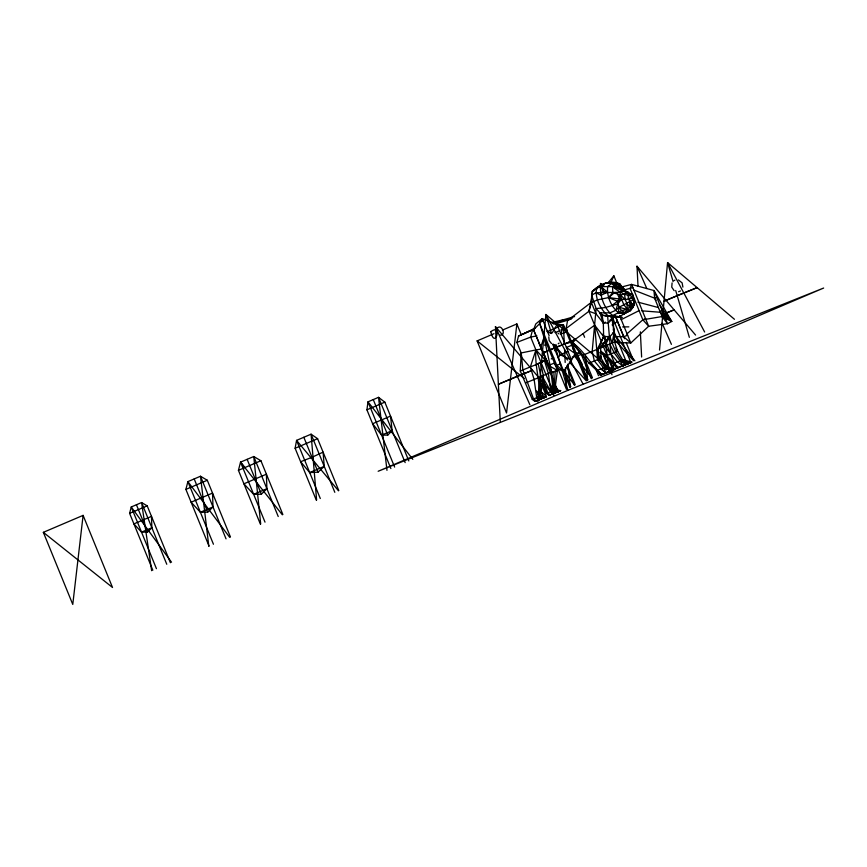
<?xml version="1.0" encoding="UTF-8"?>
<svg xmlns="http://www.w3.org/2000/svg" width="867" height="867" viewBox="0 0 867 867"><rect width="100%" height="100%" fill="white"/><g stroke="black" fill="none" stroke-linecap="round" stroke-linejoin="round"><path stroke-width="1.3" d="M599.899 348.057L609.783 344.058L614.139 352.674L620.003 360.867L628.337 363.576L622.658 365.874L617.521 361.875L610.899 353.996L607.615 315.935L613.977 316.954L619.125 316.726L630.342 310.538C633.929 307.07 635.944 301.553 633.159 296.969L632.563 294.13L629.312 294.292L628.055 295.322L628.467 298.974L631.642 304.111C631.783 316.618 636.757 292.667 632.466 307.839L629.865 307.189L626.852 303.472L625.248 299.527L624.543 294.151L626.277 292.678L628.51 292.45L630.905 294.097M534.787 328.43L518.553 336.017L516.895 342.4L521.197 352.945L520.265 370.968L532.305 399.438L538.873 396.815L544.032 397.682L539.036 399.698C541.019 382.715 534.419 366.795 535.925 349.932L542.2 348.902M592.313 294.867L592.367 291.247C599.433 284.452 609.804 279.673 619.482 283.65L625.757 291.214M565.121 343.809L571.581 341.999L594.654 325.201L597.623 359.718L603.465 367.911L611.82 370.621L606.141 372.918L600.983 368.941L594.383 361.04L592.172 351.514L596.128 308.609L591.662 295.203L592.367 291.247L600.885 284.864L604.136 284.409M632.238 297.359L633.159 296.969L632.932 298.346L625.248 299.527L621.596 299.245L617.683 303.883L605.513 307.503L596.128 308.609L602.164 315.252C598.718 314.786 640.637 320.302 612.655 315.566C603.313 307.666 599.671 295.333 600.517 283.476L603.118 284.842M623.915 313.16L624.175 313.8L618.334 312.77C611.062 306.246 606.575 296.471 607.659 286.619L611.777 283.401L616.903 282.685L618.485 284.181M560.916 329.969L566.086 328.528L588.964 311.264L591.424 302.529L591.662 295.203L595.824 292.775L620.371 292.287L622.517 291.366M542.623 398.213L539.718 396.447L545.245 397.162L542.016 398.473L539.718 396.447L541.062 376.701L538.19 363.728M555.465 391.732L553.937 390.388L555.281 370.632M548.768 336.873L549.179 340.601L551.477 343.56M537.854 401.941L545.896 314.472L612.774 371.184M659.527 350.04L667.568 262.571L734.457 319.284M83.102 515.377L72.774 604.429L43.35 532.338L83.102 515.377L112.515 587.479L43.35 532.338M502.394 330.11L516.873 323.933L506.545 412.985L477.121 340.894L494.017 333.687M682.893 287.118L682.134 282.902L678.471 279.954M603.909 285.308L596.55 288.256C594.751 298.508 600.463 308.955 607.81 315.87L612.655 315.566L618.334 312.77L619.06 307.276L617.553 301.25L619.526 298.877L620.371 292.287L622.181 290.553L624.663 290.456L628.51 292.45L626.527 292.277M540.802 362.298L545.213 359.989L535.925 349.932L530.322 366.99L534.137 379.562L536.716 397.693L539.036 399.698L541.42 398.733L538.873 396.815L540.575 396.089L543.316 375.736L540.672 362.666L545.213 359.989L558.25 391.938M542.287 382.737L546.524 393.38L554.793 390.02L557.535 369.678M390.887 468.559L366.914 409.809L367.998 401.833L378.532 397.335L384.84 402.158L408.812 460.919M574.149 341.565L571.581 341.999L589.007 363.154L596.843 370.567L601.004 368.919L606.141 372.918L612.969 370.068L588.964 311.264L591.554 298.476M596.843 370.567L600.679 375.075L615.353 369.114L606.206 366.752L604.808 367.348L599.357 358.971L598.165 349.011L603.649 336.602L603.313 323.055L596.03 313.821L591.424 302.529L591.771 299.949M601.676 288.678L600.842 286.619L612.536 286.609C618.42 291.691 625.421 295.419 633.203 296.395L632.932 298.346L634.167 303.103L632.466 307.839M565.457 332.072L567.538 320.638L590.048 303.287M600.723 351.59L613.381 363.511L620.035 360.856L626.83 364.151L631.848 362.07L622.712 359.707L619.948 360.889L628.337 363.576L626.83 364.151L621.368 360.282L615.863 351.937L612.2 343.029L614.183 332.104L612.579 317.55L631.003 362.861M316.314 500.194L295.116 448.261L296.568 440.371L311.09 434.183L317.593 438.669L338.791 490.603M152.809 570.215L129.606 513.351L131.253 506.967L141.592 502.557L147.195 505.851L170.398 562.716M209.034 546.112L185.885 489.389L187.89 481.618L200.483 476.243L207.3 480.264L230.449 536.987M260.382 524.134L238.425 470.326L240.538 462.154L253.749 456.519L260.913 460.735L282.87 514.543M532.696 329.33L530.691 337.1L553.84 393.824M549.147 335.637L542.189 318.579L539.707 323.554L556.787 365.397L557.579 370.588L551.683 372.604L533.53 329.796L535.763 323.965L542.189 318.579L557.015 324.464L563.409 324.757L560.938 334.077L566.335 331.92M611.668 315.382L611.842 319.414L608.309 323.023L603.313 323.055L599.964 312.965L610.054 312.792L615.982 310.267L617.683 303.883M672.077 282.945L671.762 287.15L674.168 290.694M616.784 283.043L613.879 275.847L611.062 282.263L609.024 283.13M631.23 308.609L630.342 310.538L625.161 312.716L618.334 312.77L621.531 310.581L627.394 309.486L630.342 310.538L633.842 305.498L632.401 306.94M600.137 347.96L604.732 346.117L609.815 336.559L614.183 332.104L611.419 315.447M552.225 332.928L557.015 324.464L571.526 360.011L563.799 371.531L556.755 368.356M558.218 358.006L560.093 354.722L568.058 351.514M634.167 303.103L631.642 304.111L624.153 313.746L618.334 312.77M497.105 328.3C501.581 322.99 506.848 335.897 499.901 335.161M582.96 355.156L600.582 347.981L609.815 336.559L612.2 343.029M591.424 302.529L597.601 299.83L608.656 297.587L612.796 292.58L612.536 286.609L619.482 283.65L624.663 290.456L623.449 288.039L621.726 286.977L631.577 284.398L653.989 290.532L671.708 321.44L667.536 323.716L648.657 326.241L630.797 342.996L614.345 342.367M608.222 282.664L613.879 275.847M612.362 283.325L605.394 283.065L600.842 286.619L603.67 291.442L607.496 292.136L601.069 295.279L595.824 292.775M603.855 343.083L609.815 336.559L603.649 336.602L594.654 325.201M598.165 349.011L609.815 336.559L607.734 338.141M387.755 435.104L392.122 430.65L390.529 416.106L372.604 423.746L381.588 435.147L387.755 435.104L373.265 399.579M207.744 512.137L212.989 506.913L212.534 493.095L191.119 502.221L200.407 512.278L207.744 512.137L194.186 478.931M312.998 456.866L300.611 461.732L309.703 472.58L318.059 472.147L324.236 466.381L323.098 452.14L311.004 457.722M147.542 532.024L151.866 527.743L151.487 516.385L133.908 523.885L141.527 532.154L147.542 532.024L136.422 504.757M261.368 494.19L266.895 488.717L266.407 474.206L243.92 483.797L253.673 494.363L261.368 494.19L247.138 459.337M615.982 310.267L619.06 307.276L630.472 301.239M626.733 334.055L642.848 319.793L645.601 318.753M605.101 315.707L607.323 315.209M612.796 292.58L620.317 294.921L621.596 299.245L617.553 301.25L608.656 297.587L614.41 292.699M558.218 343.809L559.128 343.05M611.885 305.487L617.553 301.25M612.145 324.919L617.499 321.505M602.056 374.522L600.679 375.075L606.618 372.604L604.212 373.569M674.06 280.605L674.949 280.139M678.59 291.735L680.465 290.965M624.153 313.746L630.342 310.538L629.55 301.629L634.243 299.624L633.322 300.015M633.203 296.395L628.467 298.974L629.388 298.584M621.097 319.695L639.109 310.624M520.265 370.968L535.708 364.79L545.213 359.989M523.722 333.806L533.118 329.395M533.573 329.417L518.553 336.017M592.367 291.247L594.567 290.304M607.659 286.619L609.458 285.861M600.647 292.732L603.67 291.442L600.517 283.476M553.417 324.009L563.322 319.782L574.572 316.574M571.169 319.089L555.086 324.052M547.261 331.638L563.409 324.757L586.32 380.884L569.381 362.016M366.914 409.809L384.84 402.158M129.606 513.351L147.195 505.851M185.885 489.389L207.3 480.264M599.964 312.965L601.048 312.51M238.425 470.326L260.913 460.735M633.073 303.504L634.492 302.897L633.484 304.512L631.642 304.111L630.862 302.193M295.116 448.261L317.593 438.669M628.748 311.188L625.161 312.716L621.531 310.581L619.06 307.276L627.394 309.486L626.852 303.472M602.359 320.714L603.313 323.055L605.448 322.145M609.718 320.324L611.842 319.414L610.888 317.073M141.527 532.154L151.866 527.743M535.708 364.79L540.672 362.666M200.407 512.278L212.989 506.913M381.588 435.147L392.122 430.65M253.673 494.363L266.895 488.717M609.783 344.058L614.605 341.999L614.183 332.104L612.926 332.635L634.872 360.78M309.703 472.58L324.236 466.381M543.316 375.736L525.716 382.9M599.964 352.587L605.697 356.034M600.582 347.981L601.091 358.234L589.007 363.154M626.093 361.366L622.669 359.729L617.597 351.2L605.524 356.109M602.446 374.316L615.353 369.114L612.026 370.404L612.969 370.068L606.206 366.752L600.983 368.941M536.337 352.435L535.925 349.932L521.197 352.945L522.866 369.971L533.541 398.961L534.115 398.712M536.716 397.693L537.28 397.444M548.334 392.653L547.76 392.892L550.111 394.897L549.125 395.265L547.76 392.892L542.449 377.232L546.524 393.38L547.337 393.022M551.499 391.385L550.935 391.624L542.677 377.145M546.524 393.38L549.125 395.265L558.045 391.635L557.275 391.917L554.793 390.02L560.667 390.583L556.235 392.404L559.464 391.104L553.937 390.388L556.842 392.144M620.23 360.975L622.658 365.874L631.848 362.07L617.196 368.031L613.392 363.511M550.307 394.767L554.132 393.174M666.799 312.857L674.125 309.855L665.899 313.074M620.707 366.524L624.294 365.061L617.196 368.031L618.431 367.565L606.748 355.654L600.809 351.135M622.658 365.874L625.952 364.53M609.436 371.575L606.141 372.918L603.519 367.901L606.477 369.732M544.443 345.185L546.817 344.221M546.698 360.043L544.541 360.921L548.356 373.504L550.935 391.624L553.254 393.64L558.25 391.613L553.092 390.746L553.027 371.596L542.038 376.029M551.239 358.927L553.731 357.908M548.573 365.43L557.579 370.588L544.032 337.404L539.707 323.554L533.53 329.796L548.573 365.43L554.479 363.013M539.913 399.243L536.088 400.825L533.118 399.091L532.305 399.438L534.906 401.334L535.893 400.955L533.541 398.961M539.458 322.459L543.165 320.963M555.693 365.766L560.624 363.761M555.043 332.614L559.594 330.782M571.787 345.283L566.389 347.439L575.2 353.638L571.526 360.011L560.093 354.722L555.931 344.535M540.813 362.417L546.199 360.217M599.043 359.101L597.222 349.455L603.649 336.602L604.895 336.06L609.035 371.802M604.819 367.337L612.08 370.437L613.587 369.862M606.12 366.784L612.08 370.437M549.125 395.265L560.667 390.583L557.275 391.917M543.056 397.986L546.448 396.652L540.575 396.089L543.056 397.986L543.826 397.704L534.906 401.334L546.448 396.652L542.016 398.473L538.873 396.815M627.621 335.215L623.709 336.732L614.779 336.548M516.895 342.4L530.691 337.1L536.868 335.843M624.543 362.027L621.336 360.293L628.586 363.403L630.092 362.818L621.368 360.282L620.035 360.856L623.666 363.11M632.877 287.595L623.85 290.022M633.799 290.055L654.596 298.172L656.774 297.348M642.848 319.793L648.657 326.241L631.577 284.398L630.136 288.624L642.848 319.793L664.447 316.141M616.665 351.536L617.597 351.2L614.605 341.999L614.28 338.141M600.17 358.57L601.091 358.234L606.141 366.774M621.964 359.989L622.712 359.707L628.586 363.403M605.448 367.034L606.206 366.752M572.22 318.265L552.918 323.467M572.231 357.096L582.57 354.213M574.453 354.549L580.673 352.836L591.261 378.771M550.437 322.762L563.322 319.782M624.543 294.151L620.317 294.921L625.248 299.527M564.569 349.444L565.176 362.439M554.479 350.604L558.218 350.138M543.696 360.466L546.221 360.293M629.312 294.292L632.563 294.13L628.055 295.322L629.312 294.292L614.226 285.893L611.777 283.401L617.803 284.365L622.181 290.553L612.536 286.609M576.078 352.999L580.673 352.836L571.581 341.999L576.512 346.334M622.669 326.892L628.846 326.859M641.764 310.83L660.351 312.261L671.708 321.44L659.267 304.512M608.656 297.587L621.596 299.245L623.72 304.447L627.394 309.486M637.928 302.139L658.432 307.568M613.977 284.474L616.014 285.135L622.181 290.553L619.482 283.65M588.964 311.264L596.03 313.821M611.777 283.401L616.014 285.135M554.447 364.411L556.787 365.397L563.799 371.531L552.647 344.188M613.511 283.303L611.062 282.263L613.294 283.325M553.937 390.388L557.448 391.895L554.793 390.02M539.718 396.447L543.23 397.953L540.575 396.089M662.269 316.964L667.536 323.716L653.989 290.532L654.596 298.172L662.269 316.964L671.708 321.44L661.087 310.343M604.863 367.326L611.202 370.816M547.099 331.129L550.491 333.275M477.121 340.894L524.286 378.489M541.051 391.851L546.286 396.035L541.214 383.604M600.842 286.619L607.496 292.136M558.012 333.123L558.955 333.958M571.581 341.999C584.347 350.647 590.438 364.682 601.915 374.609L590.221 362.699M613.999 338.899L633.604 360.748L626.104 342.389M553.341 344.145L567.603 360.033M571.852 342.649L580.673 352.836M638.025 286.348L637.007 266.245L695.583 335.063M500.302 422.001L495.447 326.621L554.024 395.439M602.695 362.905L606.066 366.947M338.477 490.744L296.568 440.371L320.291 498.503M265.02 522.151L240.538 462.154L244.873 467.573M574.344 355.936L591.901 378.023M240.538 462.154L282.328 514.77M604.732 346.117L610.899 353.996M412.811 459.337L367.998 401.833L394.626 467.085M563.55 370.458L574.474 385.024M229.679 537.312L187.89 481.618L213.445 544.238M654.596 298.172L656.156 300.285M554.295 385.046L558.836 391.277M171.536 562.228L131.253 506.967L156.428 568.665M567.462 330.793L566.086 328.528L587.284 380.461M572.643 348.426L582.256 364.216M615.776 348.003L617.597 351.2M704.643 331.996L667.568 262.571L673.117 281.623M582.96 383.897L545.896 314.472L551.434 333.524M542.514 351.796L551.683 372.604L544.032 337.404L540.9 346.637L551.683 372.604L538.765 342.638M637.007 266.245L646.836 288.559M662.117 323.239L671.416 344.329M495.447 326.621L529.856 404.705M607.615 315.935L602.164 315.252L603.313 323.055M626.277 292.678L626.592 293.458M617.25 293.306L619.526 298.877M619.634 315.642L630.797 342.996L623.709 336.732L615.169 315.805M615.115 315.458L624.608 338.715M596.312 288.212L596.778 289.361M613.218 329.742L627.22 364.053M602.684 334.239L616.686 368.54M610.195 360.553L613.728 369.223L613.413 362.493M603.508 353.953L609.49 368.616M610.487 371.054L611.983 374.717M602.63 353.4L608.742 368.377M583.123 333.6L584.618 337.274M598.631 371.607L600.137 375.292M595.521 368.323L598.523 375.671M582.96 354.581L592.443 377.795M577.942 355.611L587.804 379.779M567.571 365.885L575.244 384.688M566.628 365.896L574.593 385.414M564.124 370.133L570.833 386.574M562.976 370.274L569.955 387.386M557.893 368.41L566.444 389.359L565.436 367.825M555.78 387.094L557.21 390.594M553.991 389.641L554.403 390.67M550.588 384.785L554.067 393.315M516.873 323.933L521.435 335.128M540.748 390.421L543.23 396.501M539.773 395.71L540.195 396.739M536.695 390.919L540.108 399.264M405.16 462.599L378.532 397.335L386.975 470.347M334.814 492.304L311.09 434.183L316.618 500.064M303.829 437.271L318.059 472.147M278.231 516.515L253.749 456.519L260.696 523.993M226.038 538.862L200.483 476.243L208.806 546.21M166.767 564.254L141.592 502.557L151.66 570.703M675.707 290.51L689.341 337.328M554.772 344.958L567.657 389.229M600.506 355.838L601.091 358.234M537.833 392.079L538.96 399.752M550.621 368.757L553.612 393.921M567.885 364.086L570.269 387.256M521.197 352.945L521.555 356.857M585.593 356.467L587.588 380.331M613.218 325.277L612.579 317.55L612.644 325.493M613.435 327.845L613.966 334.283M640.345 331.844L641.623 357.031M563.409 324.757L564.33 344.242M490.787 331.714C495.209 350.29 502.47 322.676 490.787 331.714M555.509 347.494L542.341 353.107L575.439 339.528L555.509 347.494M677.192 295.593L664.024 301.207L697.111 287.627L677.192 295.593M517.296 376.202L498.384 384.265L532.566 370.231L517.296 376.202M568.004 390.291L378.153 471.269L633.799 369.017L823.65 288.039L568.004 390.291M555.628 392.664L553.254 393.64L553.092 390.746L555.628 392.664"/></g></svg>
